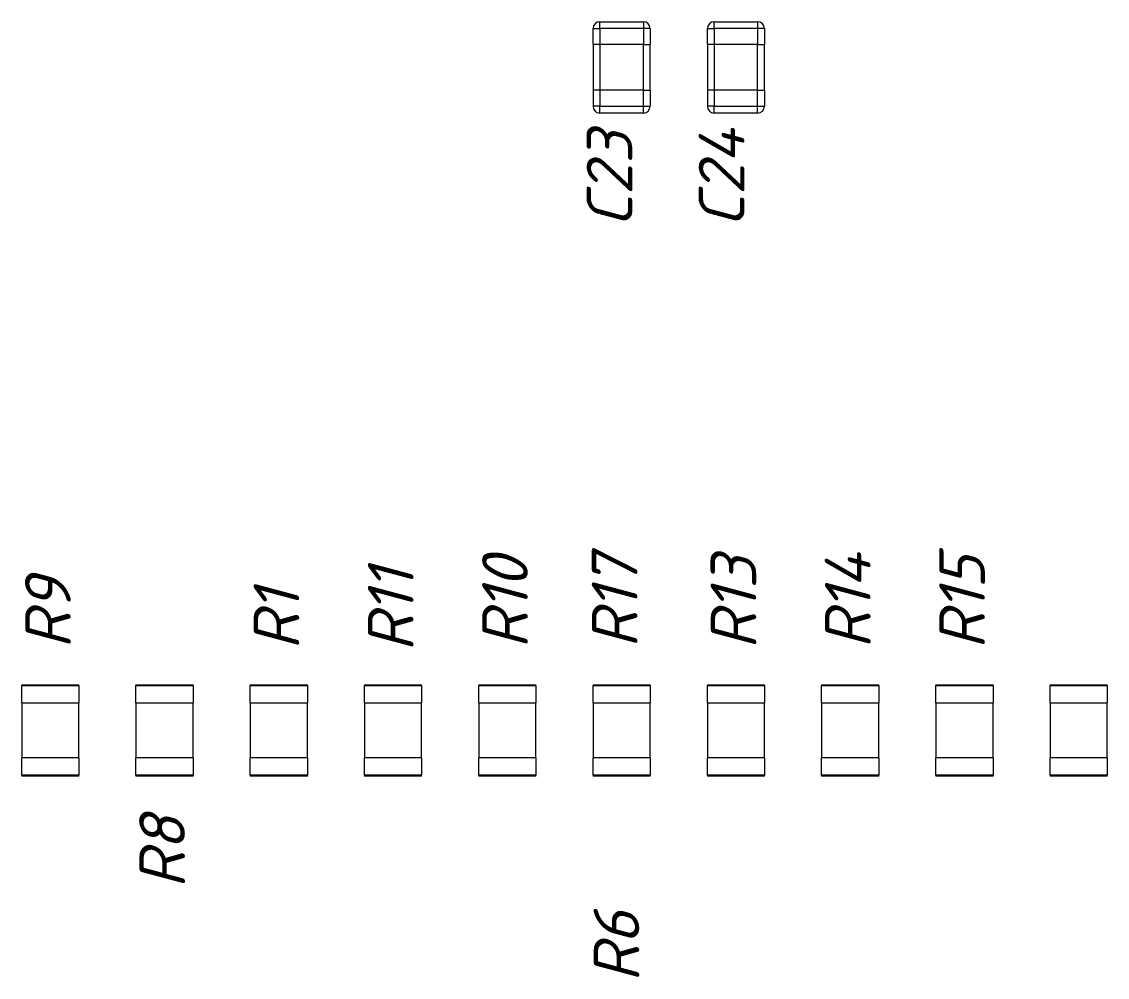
# Model space of a CAD drawing. Header units: millimetres. Extents: x 143 to 740, y 82 to 502.
# Drawn here: x 245.51 to 293.01, y 357.25 to 399.05 of the extents above; entities that cross this region are included whole.
import ezdxf

# ---------------------------------------------------------------- set-up
doc = ezdxf.new("R2010")
doc.units = ezdxf.units.MM
doc.header["$LTSCALE"] = 0.5
doc.layers.get('0').update_dxf_attribs({"lineweight": 60})
doc.styles.get("Standard").update_dxf_attribs({"font": 'isocpeui.ttf', "width": 0.9})

msp = doc.modelspace()

# ---------------------------------------------------------------- linework, layer by layer
at = {"color": 7, "linetype": 'Continuous', "lineweight": 15}
for p, q in [((270.807, 398.748), (270.807, 399.048)), ((270.807, 399.048), (272.707, 399.048)), ((272.707, 399.048), (272.707, 398.748)), ((275.807, 398.748), (275.807, 399.048)), ((275.807, 399.048), (277.707, 399.048)), ((277.707, 399.048), (277.707, 398.748)), ((270.507, 398.748), (270.807, 398.748)), ((270.507, 398.048), (270.507, 398.748)), ((270.807, 398.748), (270.807, 398.048)), ((272.707, 398.748), (270.807, 398.748)), ((272.707, 398.748), (272.707, 398.048)), ((273.007, 398.748), (272.707, 398.748)), ((273.007, 398.748), (273.007, 398.048)), ((275.507, 398.748), (275.807, 398.748)), ((275.507, 398.048), (275.507, 398.748)), ((275.807, 398.748), (275.807, 398.048)), ((277.707, 398.748), (275.807, 398.748)), ((277.707, 398.748), (277.707, 398.048)), ((278.007, 398.748), (277.707, 398.748)), ((278.007, 398.748), (278.007, 398.048)), ((270.507, 398.048), (270.507, 396.048)), ((270.807, 398.048), (270.507, 398.048)), ((270.807, 398.048), (270.807, 396.048)), ((272.707, 398.048), (270.807, 398.048)), ((272.707, 398.048), (273.007, 398.048)), ((272.707, 396.048), (272.707, 398.048)), ((273.007, 396.048), (273.007, 398.048)), ((275.507, 398.048), (275.507, 396.048)), ((275.807, 398.048), (275.507, 398.048)), ((275.807, 398.048), (275.807, 396.048)), ((277.707, 398.048), (275.807, 398.048)), ((277.707, 398.048), (278.007, 398.048)), ((277.707, 396.048), (277.707, 398.048)), ((278.007, 396.048), (278.007, 398.048)), ((270.807, 396.048), (270.507, 396.048)), ((270.507, 396.048), (270.507, 395.348)), ((272.707, 396.048), (270.807, 396.048)), ((270.807, 396.048), (270.807, 395.348)), ((272.707, 395.348), (272.707, 396.048)), ((272.707, 396.048), (273.007, 396.048)), ((273.007, 396.048), (273.007, 395.348)), ((275.807, 396.048), (275.507, 396.048)), ((275.507, 396.048), (275.507, 395.348)), ((277.707, 396.048), (275.807, 396.048)), ((275.807, 396.048), (275.807, 395.348)), ((277.707, 395.348), (277.707, 396.048)), ((277.707, 396.048), (278.007, 396.048)), ((278.007, 396.048), (278.007, 395.348)), ((270.807, 395.348), (270.507, 395.348)), ((270.807, 395.348), (272.707, 395.348)), ((270.807, 395.048), (270.807, 395.348)), ((272.707, 395.048), (272.707, 395.348)), ((272.707, 395.348), (273.007, 395.348)), ((275.807, 395.348), (275.507, 395.348)), ((275.807, 395.348), (277.707, 395.348)), ((275.807, 395.048), (275.807, 395.348)), ((277.707, 395.048), (277.707, 395.348)), ((277.707, 395.348), (278.007, 395.348)), ((272.707, 395.048), (270.807, 395.048)), ((277.707, 395.048), (275.807, 395.048)), ((245.507, 370.048), (248.007, 370.048)), ((245.507, 370.048), (245.507, 370.008)), ((248.007, 370.008), (248.007, 370.048)), ((250.507, 370.048), (253.007, 370.048)), ((250.507, 370.048), (250.507, 370.008)), ((253.007, 370.008), (253.007, 370.048)), ((255.507, 370.048), (258.007, 370.048)), ((255.507, 370.048), (255.507, 370.008)), ((258.007, 370.008), (258.007, 370.048)), ((260.507, 370.048), (263.007, 370.048)), ((260.507, 370.048), (260.507, 370.008)), ((263.007, 370.008), (263.007, 370.048)), ((265.507, 370.048), (268.007, 370.048)), ((265.507, 370.048), (265.507, 370.008)), ((268.007, 370.008), (268.007, 370.048)), ((270.507, 370.048), (273.007, 370.048)), ((270.507, 370.048), (270.507, 370.008)), ((273.007, 370.008), (273.007, 370.048)), ((275.507, 370.048), (278.007, 370.048)), ((275.507, 370.048), (275.507, 370.008)), ((278.007, 370.008), (278.007, 370.048)), ((280.507, 370.048), (283.007, 370.048)), ((280.507, 370.048), (280.507, 370.008)), ((283.007, 370.008), (283.007, 370.048)), ((285.507, 370.048), (288.007, 370.048)), ((285.507, 370.048), (285.507, 370.008)), ((288.007, 370.008), (288.007, 370.048)), ((290.507, 370.048), (293.007, 370.048)), ((290.507, 370.048), (290.507, 370.008)), ((293.007, 370.008), (293.007, 370.048)), ((245.507, 370.008), (248.007, 370.008)), ((245.507, 369.248), (245.507, 370.008)), ((248.007, 370.008), (248.007, 369.248)), ((250.507, 370.008), (253.007, 370.008)), ((250.507, 369.248), (250.507, 370.008)), ((253.007, 370.008), (253.007, 369.248)), ((255.507, 370.008), (258.007, 370.008)), ((255.507, 369.248), (255.507, 370.008)), ((258.007, 370.008), (258.007, 369.248)), ((260.507, 370.008), (263.007, 370.008)), ((260.507, 369.248), (260.507, 370.008)), ((263.007, 370.008), (263.007, 369.248)), ((265.507, 370.008), (268.007, 370.008)), ((265.507, 369.248), (265.507, 370.008)), ((268.007, 370.008), (268.007, 369.248)), ((270.507, 370.008), (273.007, 370.008)), ((270.507, 369.248), (270.507, 370.008)), ((273.007, 370.008), (273.007, 369.248)), ((275.507, 370.008), (278.007, 370.008)), ((275.507, 369.248), (275.507, 370.008)), ((278.007, 370.008), (278.007, 369.248)), ((280.507, 370.008), (283.007, 370.008)), ((280.507, 369.248), (280.507, 370.008)), ((283.007, 370.008), (283.007, 369.248)), ((285.507, 370.008), (288.007, 370.008)), ((285.507, 369.248), (285.507, 370.008)), ((288.007, 370.008), (288.007, 369.248)), ((290.507, 370.008), (293.007, 370.008)), ((290.507, 369.248), (290.507, 370.008)), ((293.007, 370.008), (293.007, 369.248)), ((245.507, 369.248), (248.007, 369.248)), ((245.507, 369.248), (245.507, 366.848)), ((248.007, 366.848), (248.007, 369.248)), ((250.507, 369.248), (253.007, 369.248)), ((250.507, 369.248), (250.507, 366.848)), ((253.007, 366.848), (253.007, 369.248)), ((255.507, 369.248), (258.007, 369.248)), ((255.507, 369.248), (255.507, 366.848)), ((258.007, 366.848), (258.007, 369.248)), ((260.507, 369.248), (263.007, 369.248)), ((260.507, 369.248), (260.507, 366.848)), ((263.007, 366.848), (263.007, 369.248)), ((265.507, 369.248), (268.007, 369.248)), ((265.507, 369.248), (265.507, 366.848)), ((268.007, 366.848), (268.007, 369.248)), ((270.507, 369.248), (273.007, 369.248)), ((270.507, 369.248), (270.507, 366.848)), ((273.007, 366.848), (273.007, 369.248)), ((275.507, 369.248), (278.007, 369.248)), ((275.507, 369.248), (275.507, 366.848)), ((278.007, 366.848), (278.007, 369.248)), ((280.507, 369.248), (283.007, 369.248)), ((280.507, 369.248), (280.507, 366.848)), ((283.007, 366.848), (283.007, 369.248)), ((285.507, 369.248), (288.007, 369.248)), ((285.507, 369.248), (285.507, 366.848)), ((288.007, 366.848), (288.007, 369.248)), ((290.507, 369.248), (293.007, 369.248)), ((290.507, 369.248), (290.507, 366.848)), ((293.007, 366.848), (293.007, 369.248)), ((248.007, 366.848), (245.507, 366.848)), ((245.507, 366.088), (245.507, 366.848)), ((248.007, 366.848), (248.007, 366.088)), ((253.007, 366.848), (250.507, 366.848)), ((250.507, 366.088), (250.507, 366.848)), ((253.007, 366.848), (253.007, 366.088)), ((258.007, 366.848), (255.507, 366.848)), ((255.507, 366.088), (255.507, 366.848)), ((258.007, 366.848), (258.007, 366.088)), ((263.007, 366.848), (260.507, 366.848)), ((260.507, 366.088), (260.507, 366.848)), ((263.007, 366.848), (263.007, 366.088)), ((268.007, 366.848), (265.507, 366.848)), ((265.507, 366.088), (265.507, 366.848)), ((268.007, 366.848), (268.007, 366.088)), ((273.007, 366.848), (270.507, 366.848)), ((270.507, 366.088), (270.507, 366.848)), ((273.007, 366.848), (273.007, 366.088)), ((278.007, 366.848), (275.507, 366.848)), ((275.507, 366.088), (275.507, 366.848)), ((278.007, 366.848), (278.007, 366.088)), ((283.007, 366.848), (280.507, 366.848)), ((280.507, 366.088), (280.507, 366.848)), ((283.007, 366.848), (283.007, 366.088)), ((288.007, 366.848), (285.507, 366.848)), ((285.507, 366.088), (285.507, 366.848)), ((288.007, 366.848), (288.007, 366.088)), ((293.007, 366.848), (290.507, 366.848)), ((290.507, 366.088), (290.507, 366.848)), ((293.007, 366.848), (293.007, 366.088)), ((248.007, 366.088), (245.507, 366.088)), ((245.507, 366.088), (245.507, 366.048)), ((248.007, 366.048), (245.507, 366.048)), ((248.007, 366.048), (248.007, 366.088)), ((253.007, 366.088), (250.507, 366.088)), ((250.507, 366.088), (250.507, 366.048)), ((253.007, 366.048), (250.507, 366.048)), ((253.007, 366.048), (253.007, 366.088)), ((258.007, 366.088), (255.507, 366.088)), ((255.507, 366.088), (255.507, 366.048)), ((258.007, 366.048), (255.507, 366.048)), ((258.007, 366.048), (258.007, 366.088)), ((263.007, 366.088), (260.507, 366.088)), ((260.507, 366.088), (260.507, 366.048)), ((263.007, 366.048), (260.507, 366.048)), ((263.007, 366.048), (263.007, 366.088)), ((268.007, 366.088), (265.507, 366.088)), ((265.507, 366.088), (265.507, 366.048)), ((268.007, 366.048), (265.507, 366.048)), ((268.007, 366.048), (268.007, 366.088)), ((273.007, 366.088), (270.507, 366.088)), ((270.507, 366.088), (270.507, 366.048)), ((273.007, 366.048), (270.507, 366.048)), ((273.007, 366.048), (273.007, 366.088)), ((278.007, 366.088), (275.507, 366.088)), ((275.507, 366.088), (275.507, 366.048)), ((278.007, 366.048), (275.507, 366.048)), ((278.007, 366.048), (278.007, 366.088)), ((283.007, 366.088), (280.507, 366.088)), ((280.507, 366.088), (280.507, 366.048)), ((283.007, 366.048), (280.507, 366.048)), ((283.007, 366.048), (283.007, 366.088)), ((288.007, 366.088), (285.507, 366.088)), ((285.507, 366.088), (285.507, 366.048)), ((288.007, 366.048), (285.507, 366.048)), ((288.007, 366.048), (288.007, 366.088)), ((293.007, 366.088), (290.507, 366.088)), ((290.507, 366.088), (290.507, 366.048)), ((293.007, 366.048), (290.507, 366.048)), ((293.007, 366.048), (293.007, 366.088))]:
    msp.add_line(p, q, dxfattribs=at)
for centre, start, end in [((270.807, 398.748), 90, 180), ((272.707, 398.748), 0, 90), ((275.807, 398.748), 90, 180), ((277.707, 398.748), 0, 90), ((270.807, 395.348), 180, 270), ((272.707, 395.348), 270, 0), ((275.807, 395.348), 180, 270), ((277.707, 395.348), 270, 0)]:
    msp.add_arc(centre, 0.3, start, end, dxfattribs=at)

# ---------------------------------------------------------------- texts
for s, p in [('C23', (272.227, 390.034)), ('C24', (277.131, 390.034)), ('R10', (267.651, 371.617)), ('R17', (272.451, 371.643)), ('R13', (277.651, 371.591)), ('R14', (282.651, 371.617)), ('R15', (287.651, 371.592)), ('R11', (262.651, 371.487)), ('R9', (247.651, 371.612)), ('R1', (257.651, 371.565)), ('R8', (252.651, 361.133)), ('R6', (272.529, 357.036))]:
    msp.add_text(s, height=2, rotation=90).set_placement(p)

doc.saveas('drawing.dxf')
